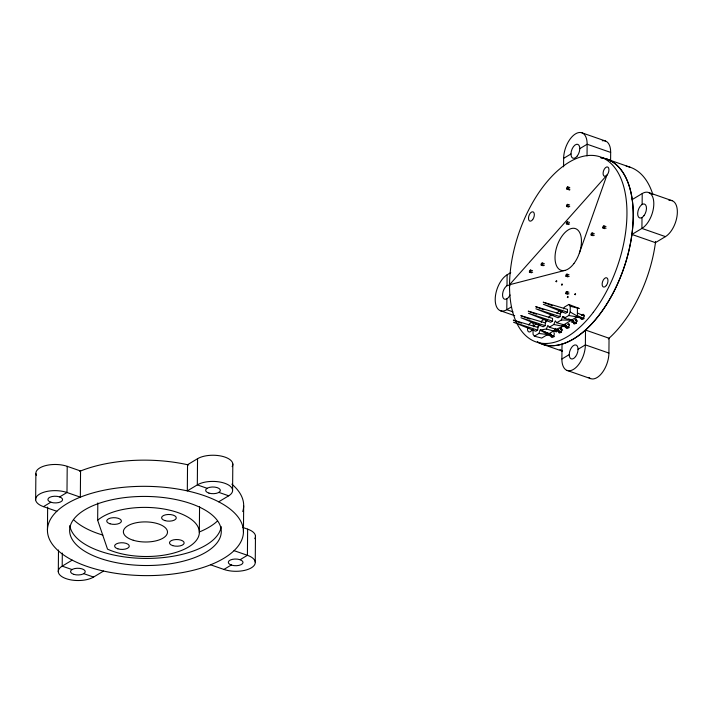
<?xml version="1.0" encoding="UTF-8"?>
<svg xmlns="http://www.w3.org/2000/svg" width="713" height="713" viewBox="0 0 713 713"><rect width="100%" height="100%" fill="white"/><g stroke="black" fill="none" stroke-linecap="round" stroke-linejoin="round"><path stroke-width="1.07" d="M563.644 308.872L564.313 307.16L568.84 304.442L570.248 306.225L577.414 308.052L577.414 316.599L564.108 324.602L566.238 325.511L556.755 322.731L555.302 320.886L553.823 324.495L549.295 327.214L547.851 325.44L546.363 328.987L540.249 330.057L538.903 333.47L534.376 336.188L533.074 334.37L533.003 329.575M35.65 499.786L35.882 473.61M47.45 529.964L47.646 507.068M58.306 571.817L58.493 550.008M62.316 553.056L62.2 566.14A19.599 8.93 0.5 0 0 66.14 578.671A19.599 8.93 0.5 0 0 93.581 577.067L103.581 571.051M36.452 475.446A19.599 8.93 0.5 0 1 44.607 465.892A19.599 8.93 0.5 0 1 67.209 466.338L66.986 492.505L59.642 496.925M97.663 520.249A53.903 24.554 0.5 0 1 175.024 511.631A53.903 24.554 0.5 0 1 187.332 547.7A53.903 24.554 0.5 0 1 107.52 549.144L97.663 520.249L97.815 502.941M197.546 458.709L197.314 484.885L187.314 490.892L187.546 464.724L197.546 458.709A19.599 8.93 0.5 0 1 221.832 456.204A19.599 8.93 0.5 0 1 232.144 466.65M199.337 532.629L199.56 506.658M232.59 490.125L232.821 463.958M243.445 531.978A98.002 44.643 0.5 0 0 97.075 491.81A98.002 44.643 0.5 0 0 95.818 569.126A98.002 44.643 0.5 0 0 243.445 531.978L243.677 505.811M242.5 527.344L247.634 529.135L247.411 555.302A19.599 8.93 0.5 0 1 251.35 567.833A19.599 8.93 0.5 0 1 223.909 569.437L210.558 564.794M255.245 562.156L255.477 535.989M506.898 298.792L506.8 309.7L512.941 311.839M507.014 285.708L507.112 274.808L510.749 272.616M537.62 330.119L513.512 322.231L535.739 331.251L537.62 330.119L538.458 324.37M545.08 325.636L520.971 317.748L543.199 326.768L545.08 325.636L545.917 319.879M552.539 321.144L528.431 313.257L550.659 322.276L552.539 321.144L552.557 318.354L528.244 311.171L536.399 314.201M559.999 316.661L535.891 308.774L558.119 317.793L559.999 316.661L560.837 310.904M588.751 377.48A19.599 10.401 -70.8 0 0 601.522 373.559A19.599 10.401 -70.8 0 0 608.92 353.078L609.045 338.229L585.516 330.039L585.382 344.887A19.599 10.401 -70.8 0 1 573.484 369.396A19.599 10.401 -70.8 0 1 561.889 359.013L562.013 344.165M563.564 166.842L563.635 158.357A19.599 10.401 -70.8 0 1 575.543 133.848A19.599 10.401 -70.8 0 1 587.138 144.231L610.667 152.422L610.595 160.906M567.459 312.178L543.351 304.282L565.578 313.301L567.459 312.178L567.486 309.38L543.163 302.196L552.343 305.601M556.755 322.731L561.283 320.012L562.771 316.465L564.224 318.248L568.742 315.52L570.204 312.018L570.248 306.225M587.031 155.897L587.138 144.231L579.794 148.643M642.012 217.536L641.914 228.436L631.914 234.452L655.452 242.643L665.452 236.627A19.599 10.401 -70.8 0 0 677.216 214.613A19.599 10.401 -70.8 0 0 668.981 200.46M642.128 204.444L642.217 193.544L632.217 199.56M531.426 272.838L529.394 272.054L529.59 270.584L530.454 270.049L532.54 270.69M543.172 265.771L541.14 264.986L541.336 263.516L542.21 262.981L544.286 263.632M569.687 190.077L566.639 188.9L566.835 187.43L567.708 186.895L569.794 187.546M568.519 207.135L566.487 206.351L566.683 204.881L567.557 204.346L569.634 204.987M568.368 224.586L566.336 223.802L566.532 222.322L567.396 221.796L569.482 222.438M567.904 276.929L565.881 276.145L566.077 274.674L566.942 274.14L569.027 274.781M567.753 294.38L565.73 293.596L565.926 292.116L566.79 291.59L568.876 292.232M593.1 235.745L591.077 234.951L591.273 233.481L592.138 232.955L594.223 233.597M604.856 228.677L602.824 227.893L603.02 226.413L603.884 225.887L605.97 226.529M579.357 253.097L606.897 175.202L509.528 284.745L564.874 270.405M533.805 326.821L534.474 325.11L536.283 324.023M541.265 322.329L541.933 320.627L544.652 318.996M548.725 317.846L549.393 316.135L553.377 315.093M534.376 336.188L541.728 338.069L555.035 330.066L555.703 328.354M562.994 324.317L562.495 325.574L563.038 326.322L556.648 329.094L558.939 330.226L549.295 327.214M539.857 324.861L537.638 327.329L513.324 320.146L521.479 323.167M547.317 320.378L545.097 322.846L520.784 315.663L529.964 319.059M562.236 311.403L560.017 313.872L535.704 306.688L543.859 309.709M556.871 313.159L559.874 310.342M563.635 158.357L570.979 153.946M67.209 466.338L80.56 470.981L80.337 497.157L66.986 492.505A19.599 8.93 0.5 0 0 39.545 494.109A19.599 8.93 0.5 0 0 43.484 506.64L50.828 502.219M72.2 560.133L62.2 566.14L72.013 569.553M511.346 306.964L506.8 309.7A19.599 10.401 -70.8 0 1 495.205 299.317A19.599 10.401 -70.8 0 1 507.112 274.808M218.695 501.818L228.695 495.802A19.599 8.93 0.5 0 0 224.755 483.271A19.599 8.93 0.5 0 0 197.314 484.885L207.118 488.298M561.889 359.013L569.232 354.602M578.038 349.299L585.382 344.887L608.92 353.078M223.909 569.437L231.253 565.026M240.067 559.723L247.411 555.302L234.06 550.659M566.639 188.9L567.842 188.49L569.91 189.212M566.487 206.351L567.691 205.932L569.758 206.663M566.336 223.802L567.539 223.383L569.607 224.105M602.824 227.893L604.027 227.474L606.095 228.196M591.077 234.951L592.28 234.541L594.339 235.263M541.14 264.986L542.343 264.576L544.411 265.298M529.394 272.054L530.597 271.644L532.664 272.366M565.881 276.145L567.085 275.735L569.152 276.457M565.73 293.596L566.933 293.177L568.992 293.908M561.283 320.012L571.568 320.119L573.537 320.797L564.224 318.248M538.903 333.47L547.575 334.549L540.249 330.057L551.372 334.566L540.249 330.057M568.742 315.52L579.375 317.285L570.204 312.018M553.823 324.495L563.038 326.322M577.414 308.052L579.232 308.515L568.84 304.442M577.664 317.205L583.795 318.871M571.229 321.964L576.336 323.354M561.719 325.894L568.876 327.846M555.284 330.663L561.416 332.329M546.8 334.869L553.956 336.821M546.363 328.987L556.55 331.884L555.035 330.066M575.453 320.592L577.53 321.215M560.534 329.566L562.61 330.181M581.942 132.823L605.48 141.014M606.406 158.954L629.935 167.145M648.625 192.519L672.154 200.709M665.452 236.627L641.914 228.436A19.599 10.401 -70.8 0 0 653.812 203.927A19.599 10.401 -70.8 0 0 642.217 193.544M500.401 310.725L514.724 315.707M542.62 344.29L562.058 351.054M567.076 370.421L590.614 378.612M218.882 492.389L228.695 495.802M43.484 506.64L56.835 511.283M83.778 573.653L93.581 577.067M577.37 315.734L584.063 318.435M571.817 320.993L576.603 322.927M562.45 324.709L569.143 327.41M554.99 329.192L561.675 331.901M547.531 333.684L554.215 336.384M562.771 316.465L564.732 317.276M568.635 318.898L571.568 320.119M577.423 313.016L584.214 315.966M574.812 319.611L576.755 320.458M567.352 324.094L569.295 324.941M559.892 328.586L561.835 329.433M603.884 225.887L604.027 227.474M592.138 232.955L592.28 234.541M567.708 186.895L567.842 188.49M567.557 204.346L567.691 205.932M567.396 221.796L567.539 223.383M566.942 274.14L567.085 275.735M566.79 291.59L566.933 293.177M542.21 262.981L542.343 264.576M530.454 270.049L530.597 271.644M231.877 484.154A98.002 44.643 0.5 0 1 242.759 511.577M79.615 471.364A98.002 44.643 0.5 0 1 188.695 464.983M247.634 529.135A19.599 8.93 0.5 0 1 254.799 538.68M221.19 526.595A75.836 34.545 0.5 0 1 145.559 558.413A75.836 34.545 0.5 0 1 69.838 525.588M217.037 521.39A79.633 36.274 0.5 0 1 199.667 531.836M102.85 535.089A79.633 36.274 0.5 0 1 74 520.107M600.774 157.698A98.002 52.022 -70.8 0 1 623.822 268.186A98.002 52.022 -70.8 0 1 537.308 341.866M626.21 166.182A98.002 52.022 -70.8 0 1 652.769 194.292M655.612 241.44A98.002 52.022 -70.8 0 1 608.296 338.898M562.566 351.001A98.002 52.022 -70.8 0 1 559.999 349.548M510.036 295.004A7.353 3.904 -70.8 0 1 503.797 298.756A7.353 3.904 -70.8 0 1 503.886 289.496A7.353 3.904 -70.8 0 1 510.116 285.753M602.298 140.764A19.599 10.401 -70.8 0 1 610.667 152.422M600.934 157.778A97.939 51.987 -70.8 0 1 623.893 267.883A97.939 51.987 -70.8 0 1 537.771 342.062M528.672 324.923A4.902 2.602 -70.8 0 1 531.951 322.615A4.902 2.602 -70.8 0 1 533.351 326.126M532.228 329.62A4.902 2.602 -70.8 0 1 528.779 331.875A4.902 2.602 -70.8 0 1 527.638 327.766M553.903 332.579A2.692 1.435 -70.8 0 1 553.074 336.901A2.692 1.435 -70.8 0 1 551.051 335.493M560.73 327.784A2.692 1.435 -70.8 0 1 561.657 330.101A2.692 1.435 -70.8 0 1 559.812 332.909A2.692 1.435 -70.8 0 1 558.502 331.18M568.582 323.399A2.692 1.435 -70.8 0 1 568.261 327.615A2.692 1.435 -70.8 0 1 565.953 326.857M575.756 318.818A2.692 1.435 -70.8 0 1 576.523 321.367A2.692 1.435 -70.8 0 1 574.544 323.978A2.692 1.435 -70.8 0 1 573.457 321.857M581.603 315.467A2.692 1.435 -70.8 0 1 584 315.137A2.692 1.435 -70.8 0 1 582.717 319.139A2.692 1.435 -70.8 0 1 580.881 317.713M556.006 281.546C557.236 282.927 556.782 278.801 556.015 281.492M561.55 284.826C562.726 286.296 562.316 282.036 561.55 284.826M567.37 297.303C568.519 298.8 568.19 294.558 567.37 297.303M574.821 294.478C576.068 295.859 575.507 291.76 574.821 294.433M208.927 493.102A7.353 3.351 0.5 0 0 220.335 490.606A7.353 3.351 0.5 0 0 209.738 487.318A7.353 3.351 0.5 0 0 208.927 493.102M51.167 502.335A7.353 3.351 0.5 0 0 62.575 499.84A7.353 3.351 0.5 0 0 51.978 496.551A7.353 3.351 0.5 0 0 51.167 502.335M73.822 574.366A7.353 3.351 0.5 0 0 85.23 571.871A7.353 3.351 0.5 0 0 74.633 568.582A7.353 3.351 0.5 0 0 73.822 574.366M231.582 565.133A7.353 3.351 0.5 0 0 242.999 562.637A7.353 3.351 0.5 0 0 232.393 559.349A7.353 3.351 0.5 0 0 231.582 565.133M103.43 559.438A75.836 34.545 0.5 0 0 221.128 533.698A75.836 34.545 0.5 0 0 111.789 499.786A75.836 34.545 0.5 0 0 103.43 559.438M133.224 540.231A22.05 10.044 0.5 0 0 167.448 532.745A22.05 10.044 0.5 0 0 135.648 522.879A22.05 10.044 0.5 0 0 133.224 540.231M172.742 545.632A7.353 3.351 0.5 0 0 184.15 543.137A7.353 3.351 0.5 0 0 173.553 539.848A7.353 3.351 0.5 0 0 172.742 545.632M117.868 548.841A7.353 3.351 0.5 0 0 129.276 546.345A7.353 3.351 0.5 0 0 118.679 543.065A7.353 3.351 0.5 0 0 117.868 548.841M109.989 523.788A7.353 3.351 0.5 0 0 121.397 521.292A7.353 3.351 0.5 0 0 110.8 518.003A7.353 3.351 0.5 0 0 109.989 523.788M164.863 520.579A7.353 3.351 0.5 0 0 176.271 518.084A7.353 3.351 0.5 0 0 165.674 514.795A7.353 3.351 0.5 0 0 164.863 520.579M644.008 215.638A7.353 3.904 -70.8 0 0 644.525 204.061A7.353 3.904 -70.8 0 0 637.672 213.276A7.353 3.904 -70.8 0 0 644.008 215.638M575.578 356.598A7.353 3.904 -70.8 0 0 576.095 345.021A7.353 3.904 -70.8 0 0 569.241 354.236A7.353 3.904 -70.8 0 0 575.578 356.598M577.325 155.933A7.353 3.904 -70.8 0 0 577.842 144.365A7.353 3.904 -70.8 0 0 570.988 153.58A7.353 3.904 -70.8 0 0 577.325 155.933M593.287 312.321A97.939 51.987 -70.8 0 0 601.692 157.413A97.939 51.987 -70.8 0 0 509.724 278.578A97.939 51.987 -70.8 0 0 593.287 312.321M532.673 219.622A4.902 2.602 -70.8 0 0 533.092 211.868A4.902 2.602 -70.8 0 0 528.493 217.928A4.902 2.602 -70.8 0 0 532.673 219.622M573.876 263.596A22.05 11.702 -70.8 0 0 575.765 228.721A22.05 11.702 -70.8 0 0 555.062 256.003A22.05 11.702 -70.8 0 0 573.876 263.596M607.28 174.747A4.902 2.602 -70.8 0 0 607.699 167.002A4.902 2.602 -70.8 0 0 603.091 173.063A4.902 2.602 -70.8 0 0 607.28 174.747M606.308 285.548A4.902 2.602 -70.8 0 0 606.727 277.794A4.902 2.602 -70.8 0 0 602.129 283.863A4.902 2.602 -70.8 0 0 606.308 285.548"/></g></svg>
